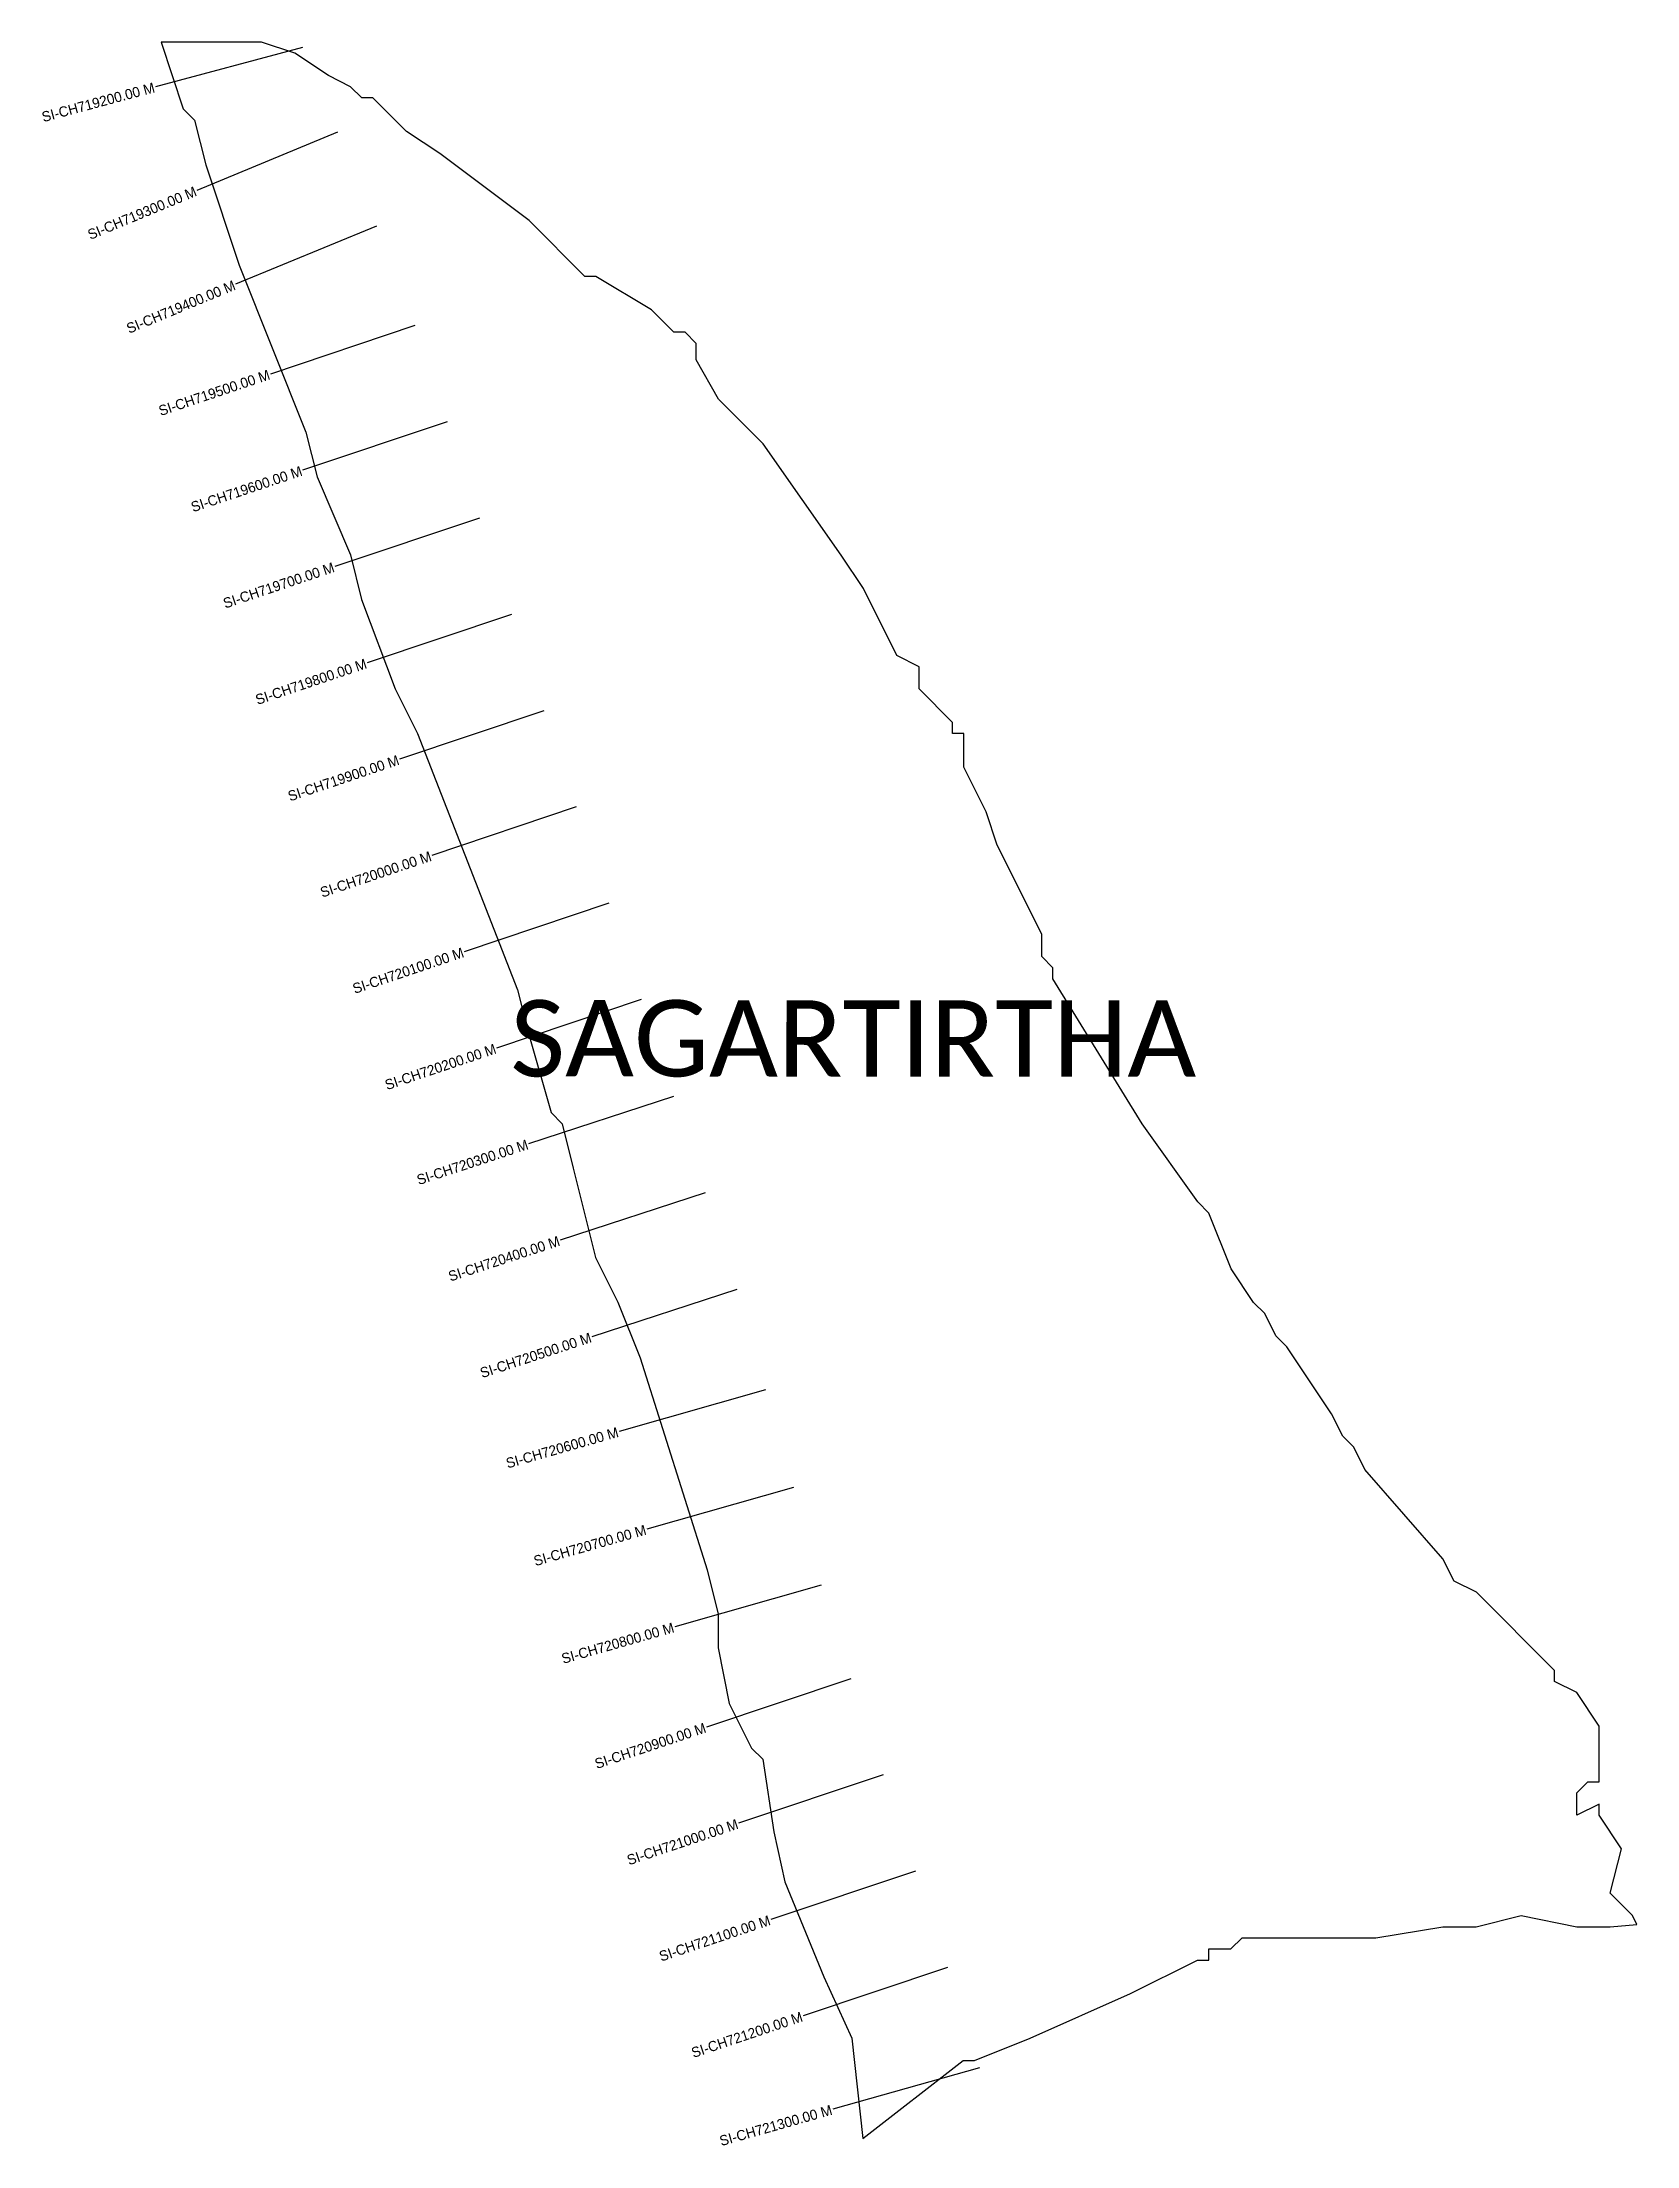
# Model space of a CAD drawing. Header units: metres. Extents: x 355756 to 357326, y 1743935 to 1746007.
import ezdxf
from ezdxf.enums import TextEntityAlignment as Align

# ---------------------------------------------------------------- set-up
doc = ezdxf.new("R2010")
doc.units = ezdxf.units.M
for name, color, linetype in [('CS', 134, 'Continuous'), ('CSMark', 6, 'Continuous'), ('VILLAGE BOUNDRY', 10, 'Continuous'), ('VILLAGE NAME', 250, 'Continuous')]:
    doc.layers.add(name, color=color, linetype=linetype)

msp = doc.modelspace()

# ---------------------------------------------------------------- linework, layer by layer
at = {"layer": 'CS'}
for p, q in [((356012.6, 1746001.6), (355867.7, 1745962.8)), ((356047, 1745918.2), (355908.4, 1745860.9)), ((356085.3, 1745825.8), (355946.7, 1745768.5)), ((356123.1, 1745727.7), (355980.9, 1745680.1)), ((356154.9, 1745632.9), (356012.6, 1745585.3)), ((356186.6, 1745538.1), (356044.4, 1745490.5)), ((356218.4, 1745443.3), (356076.1, 1745395.6)), ((356250.2, 1745348.6), (356108, 1745300.8)), ((356282, 1745253.8), (356139.9, 1745206)), ((356313.9, 1745159), (356171.7, 1745111.2)), ((356345.8, 1745064.2), (356203.6, 1745016.4)), ((356377.7, 1744968.8), (356235.1, 1744922.1)), ((356408.8, 1744873.8), (356266.3, 1744827.1)), ((356440, 1744778.8), (356297.4, 1744732.1)), ((356468.4, 1744679.8), (356324.2, 1744638.8)), ((356495.8, 1744583.6), (356351.5, 1744542.6)), ((356523.1, 1744487.4), (356378.9, 1744446.4)), ((356552.4, 1744395.4), (356410.1, 1744347.8)), ((356584.1, 1744300.6), (356441.8, 1744253)), ((356615.8, 1744205.8), (356473.6, 1744158.2)), ((356647.5, 1744110.9), (356505.3, 1744063.3)), ((356678.8, 1744012.2), (356534.4, 1743971.4))]:
    msp.add_line(p, q, dxfattribs=at)
at = {"layer": 'VILLAGE BOUNDRY', "ltscale": 0.1, "flags": 128}
msp.add_lwpolyline([(356696.4, 1745216.2), (356685.4, 1745249.1), (356663.5, 1745293.1), (356663.5, 1745326), (356652.5, 1745326), (356652.5, 1745337), (356619.6, 1745370), (356619.6, 1745391.9), (356597.6, 1745402.9), (356564.7, 1745468.8), (356542.8, 1745501.7), (356466, 1745611.5), (356422.1, 1745655.4), (356400.1, 1745693.9), (356400.1, 1745710.3), (356389.2, 1745721.3), (356378.2, 1745721.3), (356356.2, 1745743.3), (356301.3, 1745776.2), (356290.4, 1745776.2), (356235.5, 1745831.2), (356147.7, 1745897.1), (356114.8, 1745919), (356081.9, 1745952), (356070.9, 1745952), (356059.9, 1745962.9), (356038, 1745974), (356005, 1745995.9), (355972.1, 1746006.9), (355873.3, 1746006.9), (355895.2, 1745941.1), (355906.2, 1745930.1), (355917.2, 1745886.2), (355950.1, 1745787.3), (356015.9, 1745622.7), (356026.8, 1745578.7), (356059.7, 1745501.9), (356070.7, 1745457.9), (356103.6, 1745370.1), (356125.6, 1745326.2), (356224.3, 1745073.7), (356235.2, 1745029.8), (356257.2, 1744952.9), (356268.1, 1744941.9), (356279.1, 1744898), (356301, 1744810.2), (356322.9, 1744766.2), (356344.9, 1744711.3), (356410.7, 1744502.7), (356421.6, 1744458.8), (356421.6, 1744425.9), (356432.6, 1744371), (356454.5, 1744327.1), (356465.5, 1744316.1), (356476.5, 1744244.7), (356487.4, 1744195.3), (356525.8, 1744102), (356553.2, 1744041.6), (356564.2, 1743942.8), (356663, 1744019.6), (356674, 1744019.6), (356728.9, 1744041.5), (356827.7, 1744085.4), (356893.6, 1744118.3), (356904.6, 1744118.3), (356904.6, 1744129.3), (356926.5, 1744129.3), (356937.5, 1744140.3), (357069.2, 1744140.2), (357135.1, 1744151.2), (357168, 1744151.2), (357212, 1744162.1), (357266.9, 1744151.1), (357299.8, 1744151.1), (357326.1, 1744153.3), (357321.7, 1744162.1), (357299.8, 1744184.1), (357310.8, 1744228), (357288.8, 1744260.9), (357288.8, 1744271.9), (357266.9, 1744260.9), (357266.9, 1744282.9), (357277.9, 1744293.8), (357288.8, 1744293.8), (357288.9, 1744348.7), (357266.9, 1744381.7), (357245, 1744392.7), (357245, 1744403.6), (357168.1, 1744480.5), (357146.2, 1744491.5), (357135.2, 1744513.5), (357058.4, 1744601.3), (357047.4, 1744623.3), (357036.5, 1744634.3), (357025.5, 1744656.2), (356981.6, 1744722.1), (356970.7, 1744733.1), (356959.7, 1744755), (356948.7, 1744766), (356926.7, 1744799), (356904.8, 1744853.9), (356893.8, 1744864.9), (356839, 1744941.7), (356751.2, 1745084.5), (356751.2, 1745095.4), (356740.2, 1745106.4), (356740.2, 1745128.4)], close=True, dxfattribs=at)

# ---------------------------------------------------------------- texts
at = {"layer": 'CSMark'}
for s, rotation, p in [('SI-CH719200.00 M', 14.9804, (355866.7, 1745962.5)), ('SI-CH719300.00 M', 22.4797, (355907.5, 1745860.5)), ('SI-CH719400.00 M', 22.4797, (355945.7, 1745768.1)), ('SI-CH719500.00 M', 18.509, (355979.9, 1745679.8)), ('SI-CH719600.00 M', 18.509, (356011.7, 1745585)), ('SI-CH719700.00 M', 18.509, (356043.4, 1745490.2)), ('SI-CH719800.00 M', 18.509, (356075.2, 1745395.3)), ('SI-CH719900.00 M', 18.5807, (356107.1, 1745300.4)), ('SI-CH720000.00 M', 18.5807, (356138.9, 1745205.7)), ('SI-CH720100.00 M', 18.5807, (356170.8, 1745110.9)), ('SI-CH720200.00 M', 18.5807, (356202.6, 1745016.1)), ('SI-CH720300.00 M', 18.1375, (356234.2, 1744921.8)), ('SI-CH720400.00 M', 18.1375, (356265.3, 1744826.8)), ('SI-CH720500.00 M', 18.1375, (356296.5, 1744731.7)), ('SI-CH720600.00 M', 15.8705, (356323.2, 1744638.5)), ('SI-CH720700.00 M', 15.8705, (356350.5, 1744542.3)), ('SI-CH720800.00 M', 15.8705, (356377.9, 1744446.1)), ('SI-CH720900.00 M', 18.4986, (356409.2, 1744347.5)), ('SI-CH721000.00 M', 18.4986, (356440.9, 1744252.7)), ('SI-CH721100.00 M', 18.4986, (356472.6, 1744157.9)), ('SI-CH721200.00 M', 18.4986, (356504.3, 1744063)), ('SI-CH721300.00 M', 15.7926, (356533.5, 1743971.1))]:
    msp.add_text(s, height=10, rotation=rotation, dxfattribs=at).set_placement(p, align=Align.MIDDLE_RIGHT)
at = {"layer": 'VILLAGE NAME', "insert": (356217.2, 1745063.6), "char_height": 75.177, "attachment_point": 1, "rotation": 359.9793}
msp.add_mtext_dynamic_manual_height_columns('{\\fCalibri|b0|i0|c0|p34;SAGARTIRTHA}', width=741.835, gutter_width=375.9, heights=[0], dxfattribs=at)

doc.saveas('drawing.dxf')
